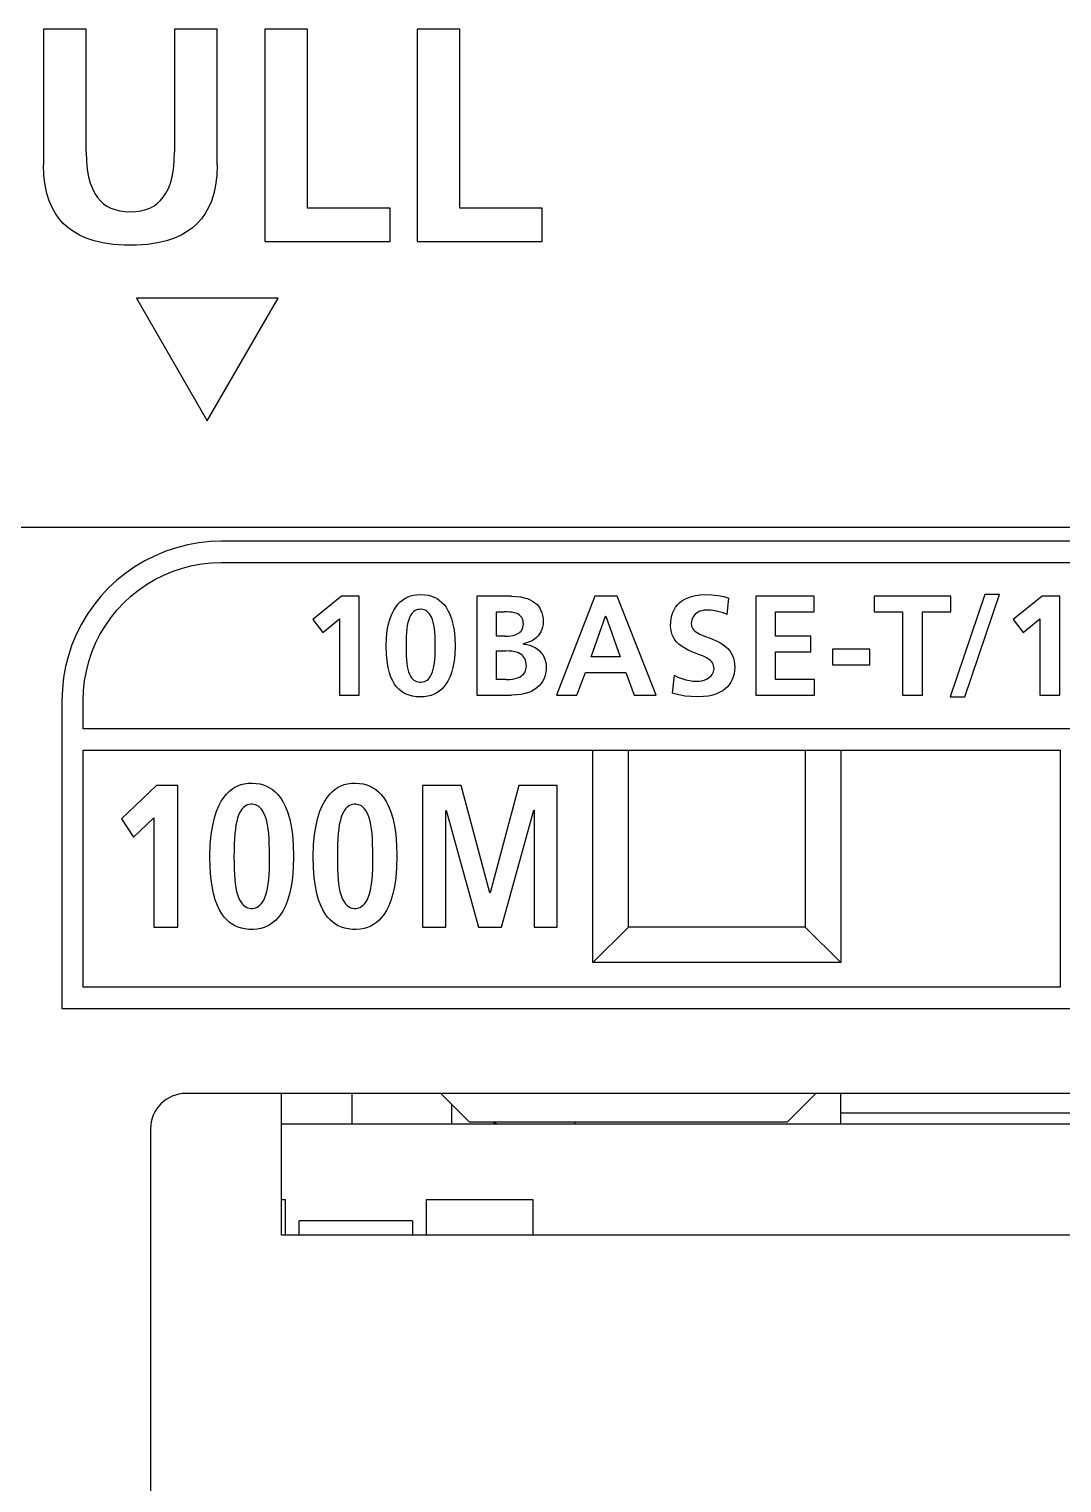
# Model space of a CAD drawing. Extents: x 0 to 563, y 0 to 379.
# Drawn here: x 440.3 to 454.89, y 125.07 to 145.61 of the extents above; entities that cross this region are included whole.
import ezdxf

# ---------------------------------------------------------------- set-up
doc = ezdxf.new("R2010")
doc.units = 0
doc.header["$LTSCALE"] = 32.67
doc.layers.get('0').update_dxf_attribs({"linetype": 'CONTINUOUS'})

msp = doc.modelspace()

# ---------------------------------------------------------------- linework, layer by layer
at = {"color": 7, "linetype": 'CONTINUOUS'}
for p, q in [((441.109, 145.607), (440.507, 145.607)), ((440.507, 145.607), (440.507, 143.689)), ((441.109, 143.874), (441.109, 145.607)), ((442.958, 145.607), (442.356, 145.607)), ((442.356, 145.607), (442.356, 143.874)), ((442.958, 143.689), (442.958, 145.607)), ((444.236, 145.607), (443.634, 145.607)), ((443.634, 145.607), (443.634, 142.605)), ((444.236, 143.078), (444.236, 145.607)), ((446.386, 145.607), (445.784, 145.607)), ((445.784, 145.607), (445.784, 142.605)), ((446.386, 143.078), (446.386, 145.607)), ((441.109, 143.874), (441.113, 143.741)), ((442.352, 143.741), (442.356, 143.874)), ((440.512, 143.537), (440.507, 143.689)), ((441.113, 143.741), (441.124, 143.624)), ((441.124, 143.624), (441.143, 143.521)), ((442.323, 143.522), (442.341, 143.625)), ((442.341, 143.625), (442.352, 143.741)), ((442.958, 143.689), (442.953, 143.537)), ((440.529, 143.403), (440.512, 143.537)), ((440.554, 143.284), (440.529, 143.403)), ((441.143, 143.521), (441.167, 143.432)), ((441.167, 143.432), (441.196, 143.354)), ((441.196, 143.354), (441.23, 143.287)), ((442.236, 143.289), (442.27, 143.356)), ((442.27, 143.356), (442.299, 143.433)), ((442.299, 143.433), (442.323, 143.522)), ((442.936, 143.402), (442.911, 143.283)), ((442.953, 143.537), (442.936, 143.402)), ((440.587, 143.179), (440.554, 143.284)), ((440.627, 143.086), (440.587, 143.179)), ((441.23, 143.287), (441.268, 143.23)), ((441.268, 143.23), (441.31, 143.182)), ((441.31, 143.182), (441.355, 143.141)), ((441.355, 143.141), (441.403, 143.108)), ((442.063, 143.108), (442.111, 143.142)), ((442.111, 143.142), (442.156, 143.183)), ((442.156, 143.183), (442.198, 143.232)), ((442.198, 143.232), (442.236, 143.289)), ((442.877, 143.178), (442.837, 143.085)), ((442.911, 143.283), (442.877, 143.178)), ((440.674, 143.003), (440.627, 143.086)), ((440.727, 142.929), (440.674, 143.003)), ((440.786, 142.862), (440.727, 142.929)), ((441.403, 143.108), (441.456, 143.08)), ((441.456, 143.08), (441.516, 143.057)), ((441.516, 143.057), (441.583, 143.04)), ((441.583, 143.04), (441.656, 143.03)), ((441.656, 143.03), (441.733, 143.026)), ((441.733, 143.026), (441.81, 143.03)), ((441.81, 143.03), (441.883, 143.04)), ((441.883, 143.04), (441.95, 143.057)), ((441.95, 143.057), (442.01, 143.08)), ((442.01, 143.08), (442.063, 143.108)), ((442.738, 142.928), (442.679, 142.861)), ((442.791, 143.002), (442.738, 142.928)), ((442.837, 143.085), (442.791, 143.002)), ((445.402, 143.078), (444.236, 143.078)), ((445.402, 142.605), (445.402, 143.078)), ((447.552, 143.078), (446.386, 143.078)), ((447.552, 142.605), (447.552, 143.078)), ((440.853, 142.801), (440.786, 142.862)), ((440.928, 142.747), (440.853, 142.801)), ((441.013, 142.697), (440.928, 142.747)), ((442.537, 142.746), (442.452, 142.697)), ((442.612, 142.801), (442.537, 142.746)), ((442.679, 142.861), (442.612, 142.801)), ((441.109, 142.654), (441.013, 142.697)), ((441.22, 142.617), (441.109, 142.654)), ((441.346, 142.587), (441.22, 142.617)), ((441.489, 142.566), (441.346, 142.587)), ((441.648, 142.555), (441.489, 142.566)), ((441.814, 142.555), (441.648, 142.555)), ((441.973, 142.566), (441.814, 142.555)), ((442.117, 142.587), (441.973, 142.566)), ((442.244, 142.616), (442.117, 142.587)), ((442.355, 142.654), (442.244, 142.616)), ((442.452, 142.697), (442.355, 142.654)), ((443.634, 142.605), (445.402, 142.605)), ((445.784, 142.605), (447.552, 142.605)), ((443.819, 141.805), (441.819, 141.805)), ((441.819, 141.805), (442.818, 140.073)), ((442.818, 140.073), (443.819, 141.805)), ((410.018, 138.573), (475.618, 138.573)), ((442.233, 138.231), (442.083, 138.169)), ((442.387, 138.282), (442.233, 138.231)), ((442.544, 138.322), (442.387, 138.282)), ((442.702, 138.351), (442.544, 138.322)), ((442.86, 138.368), (442.702, 138.351)), ((443.018, 138.374), (442.86, 138.368)), ((468.017, 138.374), (443.018, 138.374)), ((441.8, 138.015), (441.668, 137.923)), ((441.939, 138.097), (441.8, 138.015)), ((442.083, 138.169), (441.939, 138.097)), ((442.47, 137.994), (442.606, 138.029)), ((442.606, 138.029), (442.743, 138.054)), ((442.743, 138.054), (442.881, 138.069)), ((442.881, 138.069), (443.018, 138.074)), ((443.018, 138.074), (468.017, 138.074)), ((441.543, 137.823), (441.425, 137.713)), ((441.668, 137.923), (441.543, 137.823)), ((441.96, 137.761), (442.081, 137.833)), ((442.081, 137.833), (442.206, 137.896)), ((442.206, 137.896), (442.336, 137.949)), ((442.336, 137.949), (442.47, 137.994)), ((441.316, 137.596), (441.215, 137.47)), ((441.425, 137.713), (441.316, 137.596)), ((441.639, 137.502), (441.739, 137.595)), ((441.739, 137.595), (441.846, 137.682)), ((441.846, 137.682), (441.96, 137.761)), ((444.718, 137.596), (444.309, 137.268)), ((444.966, 137.596), (444.718, 137.596)), ((444.966, 136.198), (444.966, 137.596)), ((445.648, 137.584), (445.689, 137.6)), ((445.689, 137.6), (445.733, 137.611)), ((445.733, 137.611), (445.781, 137.618)), ((445.781, 137.618), (445.836, 137.62)), ((445.836, 137.62), (445.892, 137.617)), ((445.892, 137.617), (445.942, 137.609)), ((445.942, 137.609), (445.986, 137.597)), ((445.986, 137.597), (446.027, 137.581)), ((447.115, 137.596), (446.626, 137.596)), ((446.626, 137.596), (446.626, 136.198)), ((447.115, 137.596), (447.183, 137.593)), ((447.183, 137.593), (447.243, 137.586)), ((448.296, 137.596), (447.752, 136.198)), ((448.612, 137.596), (448.296, 137.596)), ((449.161, 136.198), (448.612, 137.596)), ((449.609, 137.576), (449.66, 137.594)), ((449.66, 137.594), (449.717, 137.608)), ((449.717, 137.608), (449.782, 137.617)), ((449.782, 137.617), (449.854, 137.62)), ((449.854, 137.62), (449.949, 137.617)), ((449.949, 137.617), (450.036, 137.607)), ((450.036, 137.607), (450.116, 137.591)), ((450.116, 137.591), (450.188, 137.57)), ((451.394, 137.596), (450.569, 137.596)), ((450.569, 137.596), (450.569, 136.198)), ((451.394, 137.376), (451.394, 137.596)), ((453.324, 137.596), (452.242, 137.596)), ((452.242, 137.596), (452.242, 137.376)), ((453.802, 137.62), (453.313, 136.174)), ((453.324, 137.376), (453.324, 137.596)), ((453.521, 136.174), (454.01, 137.62)), ((454.01, 137.62), (453.802, 137.62)), ((454.615, 137.596), (454.206, 137.268)), ((454.863, 137.596), (454.615, 137.596)), ((454.863, 136.198), (454.863, 137.596)), ((441.215, 137.47), (441.123, 137.339)), ((441.455, 137.29), (441.543, 137.4)), ((441.543, 137.4), (441.639, 137.502)), ((445.426, 137.344), (445.453, 137.398)), ((445.453, 137.398), (445.481, 137.444)), ((445.481, 137.444), (445.511, 137.482)), ((445.511, 137.482), (445.543, 137.515)), ((445.543, 137.515), (445.576, 137.542)), ((445.576, 137.542), (445.611, 137.565)), ((445.611, 137.565), (445.648, 137.584)), ((445.757, 137.393), (445.739, 137.382)), ((445.776, 137.402), (445.757, 137.393)), ((445.797, 137.408), (445.776, 137.402)), ((445.819, 137.411), (445.797, 137.408)), ((445.842, 137.412), (445.819, 137.411)), ((445.864, 137.409), (445.842, 137.412)), ((445.885, 137.403), (445.864, 137.409)), ((445.905, 137.394), (445.885, 137.403)), ((445.923, 137.383), (445.905, 137.394)), ((446.027, 137.581), (446.065, 137.562)), ((446.065, 137.562), (446.1, 137.538)), ((446.1, 137.538), (446.133, 137.51)), ((446.133, 137.51), (446.164, 137.478)), ((446.164, 137.478), (446.193, 137.44)), ((446.193, 137.44), (446.22, 137.395)), ((446.22, 137.395), (446.246, 137.341)), ((447.243, 137.586), (447.295, 137.576)), ((447.295, 137.576), (447.341, 137.562)), ((447.341, 137.562), (447.381, 137.546)), ((447.381, 137.546), (447.416, 137.527)), ((447.416, 137.527), (447.447, 137.505)), ((447.447, 137.505), (447.474, 137.482)), ((447.474, 137.482), (447.498, 137.456)), ((447.498, 137.456), (447.518, 137.427)), ((447.518, 137.427), (447.534, 137.396)), ((447.534, 137.396), (447.547, 137.361)), ((449.396, 137.367), (449.414, 137.406)), ((449.414, 137.406), (449.436, 137.441)), ((449.436, 137.441), (449.461, 137.474)), ((449.461, 137.474), (449.491, 137.503)), ((449.491, 137.503), (449.525, 137.53)), ((449.525, 137.53), (449.564, 137.554)), ((449.564, 137.554), (449.609, 137.576)), ((449.777, 137.383), (449.752, 137.372)), ((449.806, 137.392), (449.777, 137.383)), ((449.84, 137.398), (449.806, 137.392)), ((449.878, 137.4), (449.84, 137.398)), ((449.933, 137.398), (449.878, 137.4)), ((449.991, 137.391), (449.933, 137.398)), ((450.049, 137.378), (449.991, 137.391)), ((450.162, 137.34), (450.188, 137.57)), ((441.041, 137.201), (440.969, 137.058)), ((441.123, 137.339), (441.041, 137.201)), ((441.375, 137.175), (441.455, 137.29)), ((444.309, 137.268), (444.45, 137.086)), ((444.45, 137.086), (444.686, 137.278)), ((444.686, 137.278), (444.686, 136.198)), ((445.362, 137.116), (445.38, 137.205)), ((445.38, 137.205), (445.401, 137.28)), ((445.401, 137.28), (445.426, 137.344)), ((445.645, 137.185), (445.638, 137.138)), ((445.654, 137.227), (445.645, 137.185)), ((445.665, 137.264), (445.654, 137.227)), ((445.677, 137.297), (445.665, 137.264)), ((445.691, 137.324), (445.677, 137.297)), ((445.706, 137.348), (445.691, 137.324)), ((445.722, 137.367), (445.706, 137.348)), ((445.739, 137.382), (445.722, 137.367)), ((445.941, 137.368), (445.923, 137.383)), ((445.957, 137.349), (445.941, 137.368)), ((445.973, 137.326), (445.957, 137.349)), ((445.987, 137.299), (445.973, 137.326)), ((446, 137.266), (445.987, 137.299)), ((446.011, 137.229), (446, 137.266)), ((446.02, 137.187), (446.011, 137.229)), ((446.028, 137.14), (446.02, 137.187)), ((446.246, 137.341), (446.269, 137.277)), ((446.269, 137.277), (446.289, 137.202)), ((446.289, 137.202), (446.305, 137.115)), ((446.906, 137.376), (447.015, 137.376)), ((446.906, 137.031), (446.906, 137.376)), ((447.056, 137.375), (447.015, 137.376)), ((447.094, 137.373), (447.056, 137.375)), ((447.128, 137.369), (447.094, 137.373)), ((447.158, 137.364), (447.128, 137.369)), ((447.184, 137.356), (447.158, 137.364)), ((447.206, 137.346), (447.184, 137.356)), ((447.225, 137.334), (447.206, 137.346)), ((447.241, 137.32), (447.225, 137.334)), ((447.255, 137.306), (447.241, 137.32)), ((447.266, 137.289), (447.255, 137.306)), ((447.274, 137.27), (447.266, 137.289)), ((447.28, 137.25), (447.274, 137.27)), ((447.279, 137.158), (447.283, 137.179)), ((447.284, 137.227), (447.28, 137.25)), ((447.283, 137.179), (447.285, 137.202)), ((447.285, 137.202), (447.284, 137.227)), ((447.547, 137.361), (447.557, 137.324)), ((447.557, 137.324), (447.563, 137.283)), ((447.563, 137.199), (447.557, 137.161)), ((447.563, 137.283), (447.565, 137.238)), ((447.565, 137.238), (447.563, 137.199)), ((448.244, 136.739), (448.446, 137.316)), ((448.446, 137.316), (448.45, 137.316)), ((448.45, 137.316), (448.653, 136.739)), ((449.365, 137.179), (449.366, 137.228)), ((449.369, 137.132), (449.365, 137.179)), ((449.366, 137.228), (449.371, 137.277)), ((449.371, 137.277), (449.381, 137.323)), ((449.381, 137.323), (449.396, 137.367)), ((449.659, 137.236), (449.657, 137.206)), ((449.657, 137.206), (449.659, 137.189)), ((449.664, 137.262), (449.659, 137.236)), ((449.659, 137.189), (449.662, 137.172)), ((449.672, 137.286), (449.664, 137.262)), ((449.682, 137.307), (449.672, 137.286)), ((449.696, 137.326), (449.682, 137.307)), ((449.711, 137.344), (449.696, 137.326)), ((449.73, 137.359), (449.711, 137.344)), ((449.752, 137.372), (449.73, 137.359)), ((450.106, 137.361), (450.049, 137.378)), ((450.162, 137.34), (450.106, 137.361)), ((450.849, 137.376), (451.394, 137.376)), ((450.849, 137.031), (450.849, 137.376)), ((452.242, 137.376), (452.643, 137.376)), ((452.643, 137.376), (452.643, 136.198)), ((452.923, 137.376), (453.324, 137.376)), ((452.923, 136.198), (452.923, 137.376)), ((454.206, 137.268), (454.346, 137.086)), ((454.346, 137.086), (454.583, 137.278)), ((454.583, 137.278), (454.583, 136.198)), ((440.969, 137.058), (440.908, 136.911)), ((441.242, 136.932), (441.304, 137.056)), ((441.304, 137.056), (441.375, 137.175)), ((445.347, 136.893), (445.351, 137.012)), ((445.351, 137.012), (445.362, 137.116)), ((445.629, 137.027), (445.627, 136.963)), ((445.632, 137.086), (445.629, 137.027)), ((445.638, 137.138), (445.632, 137.086)), ((446.034, 137.087), (446.028, 137.14)), ((446.037, 137.028), (446.034, 137.087)), ((446.039, 136.964), (446.037, 137.028)), ((446.305, 137.115), (446.316, 137.013)), ((446.316, 137.013), (446.32, 136.897)), ((447.021, 137.031), (446.906, 137.031)), ((447.021, 137.031), (447.066, 137.033)), ((447.066, 137.033), (447.106, 137.037)), ((447.106, 137.037), (447.141, 137.043)), ((447.141, 137.043), (447.171, 137.052)), ((447.171, 137.052), (447.197, 137.063)), ((447.197, 137.063), (447.219, 137.075)), ((447.219, 137.075), (447.237, 137.089)), ((447.237, 137.089), (447.252, 137.104)), ((447.252, 137.104), (447.264, 137.12)), ((447.264, 137.12), (447.273, 137.138)), ((447.273, 137.138), (447.279, 137.158)), ((447.441, 136.989), (447.408, 136.968)), ((447.47, 137.012), (447.441, 136.989)), ((447.494, 137.037), (447.47, 137.012)), ((447.515, 137.065), (447.494, 137.037)), ((447.533, 137.095), (447.515, 137.065)), ((447.547, 137.127), (447.533, 137.095)), ((447.557, 137.161), (447.547, 137.127)), ((449.377, 137.089), (449.369, 137.132)), ((449.389, 137.05), (449.377, 137.089)), ((449.406, 137.015), (449.389, 137.05)), ((449.426, 136.982), (449.406, 137.015)), ((449.45, 136.95), (449.426, 136.982)), ((449.662, 137.172), (449.669, 137.154)), ((449.669, 137.154), (449.679, 137.136)), ((449.679, 137.136), (449.692, 137.119)), ((449.692, 137.119), (449.709, 137.103)), ((449.709, 137.103), (449.73, 137.088)), ((449.73, 137.088), (449.753, 137.074)), ((449.753, 137.074), (449.78, 137.061)), ((449.78, 137.061), (449.81, 137.047)), ((449.81, 137.047), (449.843, 137.033)), ((449.843, 137.033), (449.922, 137.003)), ((449.922, 137.003), (449.967, 136.985)), ((449.967, 136.985), (450.014, 136.964)), ((451.348, 137.031), (450.849, 137.031)), ((451.348, 136.811), (451.348, 137.031)), ((440.908, 136.911), (440.858, 136.76)), ((441.146, 136.674), (441.189, 136.805)), ((441.189, 136.805), (441.242, 136.932)), ((445.35, 136.778), (445.347, 136.893)), ((445.359, 136.678), (445.35, 136.778)), ((445.627, 136.963), (445.627, 136.893)), ((445.627, 136.893), (445.627, 136.825)), ((445.627, 136.825), (445.629, 136.761)), ((446.037, 136.761), (446.039, 136.824)), ((446.039, 136.893), (446.039, 136.964)), ((446.039, 136.824), (446.039, 136.893)), ((446.316, 136.779), (446.306, 136.678)), ((446.32, 136.897), (446.316, 136.779)), ((446.906, 136.823), (447.039, 136.823)), ((446.906, 136.419), (446.906, 136.823)), ((447.083, 136.822), (447.039, 136.823)), ((447.123, 136.819), (447.083, 136.822)), ((447.159, 136.813), (447.123, 136.819)), ((447.19, 136.806), (447.159, 136.813)), ((447.217, 136.796), (447.19, 136.806)), ((447.241, 136.783), (447.217, 136.796)), ((447.261, 136.769), (447.241, 136.783)), ((447.278, 136.753), (447.261, 136.769)), ((447.33, 136.936), (447.287, 136.925)), ((447.287, 136.921), (447.287, 136.925)), ((447.287, 136.921), (447.332, 136.915)), ((447.371, 136.95), (447.33, 136.936)), ((447.332, 136.915), (447.375, 136.903)), ((447.408, 136.968), (447.371, 136.95)), ((447.375, 136.903), (447.415, 136.888)), ((447.415, 136.888), (447.452, 136.87)), ((447.452, 136.87), (447.484, 136.849)), ((447.484, 136.849), (447.513, 136.825)), ((447.513, 136.825), (447.538, 136.799)), ((447.538, 136.799), (447.559, 136.771)), ((447.559, 136.771), (447.576, 136.741)), ((449.481, 136.92), (449.45, 136.95)), ((449.519, 136.89), (449.481, 136.92)), ((449.565, 136.861), (449.519, 136.89)), ((449.615, 136.835), (449.565, 136.861)), ((449.666, 136.813), (449.615, 136.835)), ((449.716, 136.793), (449.666, 136.813)), ((449.761, 136.775), (449.716, 136.793)), ((449.802, 136.759), (449.761, 136.775)), ((450.014, 136.964), (450.06, 136.941)), ((450.06, 136.941), (450.103, 136.915)), ((450.103, 136.915), (450.141, 136.887)), ((450.141, 136.887), (450.174, 136.856)), ((450.174, 136.856), (450.201, 136.825)), ((450.201, 136.825), (450.222, 136.793)), ((450.222, 136.793), (450.239, 136.76)), ((450.849, 136.811), (451.348, 136.811)), ((450.849, 136.419), (450.849, 136.811)), ((452.181, 136.847), (451.654, 136.847)), ((451.654, 136.847), (451.654, 136.627)), ((452.181, 136.627), (452.181, 136.847)), ((440.819, 136.605), (440.79, 136.447)), ((440.858, 136.76), (440.819, 136.605)), ((441.112, 136.54), (441.146, 136.674)), ((445.373, 136.591), (445.359, 136.678)), ((445.392, 136.516), (445.373, 136.591)), ((445.629, 136.761), (445.632, 136.704)), ((445.632, 136.704), (445.637, 136.652)), ((445.637, 136.652), (445.645, 136.605)), ((445.645, 136.605), (445.654, 136.564)), ((445.654, 136.564), (445.664, 136.527)), ((446.001, 136.527), (446.012, 136.564)), ((446.012, 136.564), (446.021, 136.605)), ((446.021, 136.605), (446.029, 136.652)), ((446.029, 136.652), (446.034, 136.704)), ((446.034, 136.704), (446.037, 136.761)), ((446.289, 136.59), (446.269, 136.515)), ((446.306, 136.678), (446.289, 136.59)), ((447.293, 136.736), (447.278, 136.753)), ((447.305, 136.716), (447.293, 136.736)), ((447.315, 136.694), (447.305, 136.716)), ((447.314, 136.541), (447.321, 136.563)), ((447.321, 136.67), (447.315, 136.694)), ((447.326, 136.643), (447.321, 136.67)), ((447.321, 136.563), (447.325, 136.587)), ((447.325, 136.587), (447.327, 136.613)), ((447.327, 136.613), (447.326, 136.643)), ((447.576, 136.741), (447.589, 136.709)), ((447.589, 136.709), (447.599, 136.675)), ((447.599, 136.675), (447.605, 136.64)), ((447.605, 136.64), (447.607, 136.603)), ((447.607, 136.603), (447.605, 136.552)), ((448.653, 136.739), (448.244, 136.739)), ((449.838, 136.743), (449.802, 136.759)), ((449.87, 136.726), (449.838, 136.743)), ((449.898, 136.709), (449.87, 136.726)), ((449.922, 136.691), (449.898, 136.709)), ((449.941, 136.673), (449.922, 136.691)), ((449.955, 136.654), (449.941, 136.673)), ((449.965, 136.636), (449.955, 136.654)), ((449.972, 136.616), (449.965, 136.636)), ((449.977, 136.595), (449.972, 136.616)), ((449.976, 136.551), (449.978, 136.573)), ((449.978, 136.573), (449.977, 136.595)), ((450.239, 136.76), (450.253, 136.723)), ((450.253, 136.723), (450.263, 136.683)), ((450.263, 136.683), (450.269, 136.639)), ((450.27, 136.593), (450.268, 136.547)), ((450.269, 136.639), (450.27, 136.593)), ((451.654, 136.627), (452.181, 136.627)), ((440.79, 136.447), (440.773, 136.286)), ((441.072, 136.263), (441.087, 136.402)), ((441.087, 136.402), (441.112, 136.54)), ((445.415, 136.453), (445.392, 136.516)), ((445.44, 136.4), (445.415, 136.453)), ((445.466, 136.355), (445.44, 136.4)), ((445.664, 136.527), (445.677, 136.496)), ((445.677, 136.496), (445.691, 136.468)), ((445.691, 136.468), (445.706, 136.445)), ((445.706, 136.445), (445.722, 136.427)), ((445.722, 136.427), (445.739, 136.412)), ((445.739, 136.412), (445.757, 136.401)), ((445.757, 136.401), (445.776, 136.392)), ((445.776, 136.392), (445.798, 136.386)), ((445.798, 136.386), (445.82, 136.383)), ((445.82, 136.383), (445.843, 136.383)), ((445.843, 136.383), (445.866, 136.386)), ((445.866, 136.386), (445.887, 136.392)), ((445.887, 136.392), (445.907, 136.401)), ((445.907, 136.401), (445.925, 136.413)), ((445.925, 136.413), (445.943, 136.427)), ((445.943, 136.427), (445.959, 136.446)), ((445.959, 136.446), (445.974, 136.468)), ((445.974, 136.468), (445.988, 136.496)), ((445.988, 136.496), (446.001, 136.527)), ((446.219, 136.398), (446.191, 136.353)), ((446.245, 136.451), (446.219, 136.398)), ((446.269, 136.515), (446.245, 136.451)), ((447.039, 136.419), (446.906, 136.419)), ((447.039, 136.419), (447.088, 136.42)), ((447.088, 136.42), (447.132, 136.425)), ((447.132, 136.425), (447.171, 136.433)), ((447.171, 136.433), (447.204, 136.443)), ((447.204, 136.443), (447.232, 136.455)), ((447.232, 136.455), (447.255, 136.469)), ((447.255, 136.469), (447.275, 136.485)), ((447.275, 136.485), (447.291, 136.502)), ((447.291, 136.502), (447.304, 136.52)), ((447.304, 136.52), (447.314, 136.541)), ((447.532, 136.358), (447.506, 136.329)), ((447.554, 136.39), (447.532, 136.358)), ((447.573, 136.425), (447.554, 136.39)), ((447.587, 136.464), (447.573, 136.425)), ((447.598, 136.506), (447.587, 136.464)), ((447.605, 136.552), (447.598, 136.506)), ((448.042, 136.198), (448.164, 136.519)), ((448.164, 136.519), (448.731, 136.519)), ((448.731, 136.519), (448.851, 136.198)), ((449.413, 136.481), (449.387, 136.228)), ((449.413, 136.481), (449.468, 136.454)), ((449.468, 136.454), (449.523, 136.432)), ((449.523, 136.432), (449.578, 136.415)), ((449.578, 136.415), (449.631, 136.404)), ((449.631, 136.404), (449.681, 136.397)), ((449.681, 136.397), (449.73, 136.395)), ((449.73, 136.395), (449.768, 136.397)), ((449.768, 136.397), (449.804, 136.403)), ((449.804, 136.403), (449.839, 136.413)), ((449.839, 136.413), (449.87, 136.425)), ((449.87, 136.425), (449.897, 136.44)), ((449.897, 136.44), (449.919, 136.456)), ((449.919, 136.456), (449.938, 136.473)), ((449.938, 136.473), (449.952, 136.491)), ((449.952, 136.491), (449.963, 136.51)), ((449.963, 136.51), (449.971, 136.53)), ((449.971, 136.53), (449.976, 136.551)), ((450.217, 136.382), (450.194, 136.347)), ((450.236, 136.419), (450.217, 136.382)), ((450.251, 136.459), (450.236, 136.419)), ((450.262, 136.502), (450.251, 136.459)), ((450.268, 136.547), (450.262, 136.502)), ((451.398, 136.419), (450.849, 136.419)), ((451.398, 136.198), (451.398, 136.419)), ((440.773, 136.286), (440.767, 136.124)), ((441.067, 136.124), (441.072, 136.263)), ((444.686, 136.198), (444.966, 136.198)), ((445.495, 136.317), (445.466, 136.355)), ((445.525, 136.285), (445.495, 136.317)), ((445.558, 136.257), (445.525, 136.285)), ((445.593, 136.234), (445.558, 136.257)), ((445.63, 136.214), (445.593, 136.234)), ((445.672, 136.198), (445.63, 136.214)), ((445.718, 136.186), (445.672, 136.198)), ((445.769, 136.177), (445.718, 136.186)), ((445.827, 136.174), (445.769, 136.177)), ((445.885, 136.177), (445.827, 136.174)), ((445.936, 136.184), (445.885, 136.177)), ((445.982, 136.196), (445.936, 136.184)), ((446.024, 136.212), (445.982, 136.196)), ((446.062, 136.231), (446.024, 136.212)), ((446.097, 136.254), (446.062, 136.231)), ((446.131, 136.282), (446.097, 136.254)), ((446.162, 136.315), (446.131, 136.282)), ((446.191, 136.353), (446.162, 136.315)), ((446.626, 136.198), (447.115, 136.198)), ((447.19, 136.202), (447.115, 136.198)), ((447.255, 136.21), (447.19, 136.202)), ((447.312, 136.223), (447.255, 136.21)), ((447.362, 136.238), (447.312, 136.223)), ((447.405, 136.257), (447.362, 136.238)), ((447.443, 136.278), (447.405, 136.257)), ((447.477, 136.302), (447.443, 136.278)), ((447.506, 136.329), (447.477, 136.302)), ((447.752, 136.198), (448.042, 136.198)), ((448.851, 136.198), (449.161, 136.198)), ((449.483, 136.205), (449.387, 136.228)), ((449.57, 136.187), (449.483, 136.205)), ((449.653, 136.178), (449.57, 136.187)), ((449.746, 136.174), (449.653, 136.178)), ((449.828, 136.178), (449.746, 136.174)), ((449.899, 136.187), (449.828, 136.178)), ((449.961, 136.201), (449.899, 136.187)), ((450.015, 136.219), (449.961, 136.201)), ((450.061, 136.239), (450.015, 136.219)), ((450.101, 136.262), (450.061, 136.239)), ((450.137, 136.288), (450.101, 136.262)), ((450.167, 136.316), (450.137, 136.288)), ((450.194, 136.347), (450.167, 136.316)), ((450.569, 136.198), (451.398, 136.198)), ((452.643, 136.198), (452.923, 136.198)), ((453.313, 136.174), (453.521, 136.174)), ((454.583, 136.198), (454.863, 136.198)), ((440.767, 136.124), (440.767, 131.773)), ((441.067, 135.723), (441.067, 136.124)), ((469.967, 135.723), (441.067, 135.723)), ((441.067, 135.424), (454.868, 135.424)), ((441.067, 132.073), (441.067, 135.424)), ((448.268, 132.423), (448.268, 135.424)), ((448.768, 132.923), (448.768, 135.423)), ((451.268, 135.423), (451.268, 132.923)), ((451.768, 135.424), (451.768, 132.423)), ((454.868, 135.424), (454.868, 132.073)), ((442.104, 134.922), (441.608, 134.453)), ((442.406, 134.922), (442.104, 134.922)), ((442.406, 132.924), (442.406, 134.922)), ((443.25, 134.918), (443.294, 134.935)), ((443.294, 134.935), (443.342, 134.947)), ((443.342, 134.947), (443.395, 134.955)), ((443.395, 134.955), (443.452, 134.957)), ((443.452, 134.957), (443.51, 134.953)), ((443.51, 134.953), (443.564, 134.945)), ((443.564, 134.945), (443.612, 134.932)), ((443.612, 134.932), (443.658, 134.914)), ((444.71, 134.918), (444.754, 134.935)), ((444.754, 134.935), (444.802, 134.947)), ((444.802, 134.947), (444.855, 134.955)), ((444.855, 134.955), (444.912, 134.957)), ((444.912, 134.957), (444.97, 134.953)), ((444.97, 134.953), (445.024, 134.945)), ((445.024, 134.945), (445.072, 134.932)), ((445.072, 134.932), (445.118, 134.914)), ((446.407, 134.922), (445.862, 134.922)), ((445.862, 134.922), (445.862, 132.924)), ((446.811, 133.408), (446.407, 134.922)), ((447.219, 134.922), (446.815, 133.408)), ((447.764, 134.922), (447.219, 134.922)), ((447.764, 132.924), (447.764, 134.922)), ((443.018, 134.701), (443.053, 134.755)), ((443.053, 134.755), (443.09, 134.8)), ((443.09, 134.8), (443.128, 134.839)), ((443.128, 134.839), (443.167, 134.87)), ((443.167, 134.87), (443.207, 134.897)), ((443.207, 134.897), (443.25, 134.918)), ((443.658, 134.914), (443.7, 134.892)), ((443.7, 134.892), (443.74, 134.865)), ((443.74, 134.865), (443.779, 134.833)), ((443.779, 134.833), (443.816, 134.795)), ((443.816, 134.795), (443.852, 134.749)), ((443.852, 134.749), (443.887, 134.695)), ((444.478, 134.701), (444.513, 134.755)), ((444.513, 134.755), (444.55, 134.8)), ((444.55, 134.8), (444.588, 134.839)), ((444.588, 134.839), (444.627, 134.87)), ((444.627, 134.87), (444.667, 134.897)), ((444.667, 134.897), (444.71, 134.918)), ((445.118, 134.914), (445.16, 134.892)), ((445.16, 134.892), (445.2, 134.865)), ((445.2, 134.865), (445.239, 134.833)), ((445.239, 134.833), (445.276, 134.795)), ((445.276, 134.795), (445.312, 134.749)), ((445.312, 134.749), (445.347, 134.695)), ((442.921, 134.465), (442.951, 134.558)), ((442.951, 134.558), (442.984, 134.636)), ((442.984, 134.636), (443.018, 134.701)), ((443.277, 134.537), (443.262, 134.502)), ((443.294, 134.567), (443.277, 134.537)), ((443.312, 134.592), (443.294, 134.567)), ((443.33, 134.613), (443.312, 134.592)), ((443.349, 134.628), (443.33, 134.613)), ((443.369, 134.641), (443.349, 134.628)), ((443.39, 134.65), (443.369, 134.641)), ((443.411, 134.656), (443.39, 134.65)), ((443.433, 134.658), (443.411, 134.656)), ((443.456, 134.659), (443.433, 134.658)), ((443.479, 134.656), (443.456, 134.659)), ((443.501, 134.65), (443.479, 134.656)), ((443.522, 134.641), (443.501, 134.65)), ((443.542, 134.629), (443.522, 134.641)), ((443.562, 134.613), (443.542, 134.629)), ((443.581, 134.594), (443.562, 134.613)), ((443.599, 134.569), (443.581, 134.594)), ((443.616, 134.539), (443.599, 134.569)), ((443.632, 134.504), (443.616, 134.539)), ((443.887, 134.695), (443.92, 134.631)), ((443.92, 134.631), (443.951, 134.553)), ((443.951, 134.553), (443.979, 134.462)), ((444.381, 134.465), (444.411, 134.558)), ((444.411, 134.558), (444.444, 134.636)), ((444.444, 134.636), (444.478, 134.701)), ((444.737, 134.537), (444.722, 134.502)), ((444.754, 134.567), (444.737, 134.537)), ((444.772, 134.592), (444.754, 134.567)), ((444.79, 134.613), (444.772, 134.592)), ((444.809, 134.628), (444.79, 134.613)), ((444.829, 134.641), (444.809, 134.628)), ((444.85, 134.65), (444.829, 134.641)), ((444.871, 134.656), (444.85, 134.65)), ((444.893, 134.658), (444.871, 134.656)), ((444.916, 134.659), (444.893, 134.658)), ((444.939, 134.656), (444.916, 134.659)), ((444.961, 134.65), (444.939, 134.656)), ((444.982, 134.641), (444.961, 134.65)), ((445.002, 134.629), (444.982, 134.641)), ((445.022, 134.613), (445.002, 134.629)), ((445.041, 134.594), (445.022, 134.613)), ((445.059, 134.569), (445.041, 134.594)), ((445.076, 134.539), (445.059, 134.569)), ((445.092, 134.504), (445.076, 134.539)), ((445.347, 134.695), (445.38, 134.631)), ((445.38, 134.631), (445.411, 134.553)), ((445.411, 134.553), (445.439, 134.462)), ((446.188, 134.567), (446.192, 134.573)), ((446.188, 132.924), (446.188, 134.567)), ((446.192, 134.573), (446.65, 132.924)), ((446.976, 132.924), (447.433, 134.573)), ((447.433, 134.573), (447.438, 134.573)), ((447.438, 134.573), (447.438, 132.924)), ((441.608, 134.453), (441.778, 134.192)), ((441.778, 134.192), (442.065, 134.467)), ((442.065, 134.467), (442.065, 132.924)), ((442.875, 134.231), (442.896, 134.357)), ((442.896, 134.357), (442.921, 134.465)), ((443.216, 134.308), (443.208, 134.244)), ((443.225, 134.365), (443.216, 134.308)), ((443.235, 134.416), (443.225, 134.365)), ((443.248, 134.462), (443.235, 134.416)), ((443.262, 134.502), (443.248, 134.462)), ((443.647, 134.464), (443.632, 134.504)), ((443.659, 134.418), (443.647, 134.464)), ((443.67, 134.367), (443.659, 134.418)), ((443.68, 134.31), (443.67, 134.367)), ((443.687, 134.246), (443.68, 134.31)), ((443.979, 134.462), (444.003, 134.355)), ((444.003, 134.355), (444.022, 134.23)), ((444.335, 134.231), (444.356, 134.357)), ((444.356, 134.357), (444.381, 134.465)), ((444.676, 134.308), (444.668, 134.244)), ((444.685, 134.365), (444.676, 134.308)), ((444.695, 134.416), (444.685, 134.365)), ((444.708, 134.462), (444.695, 134.416)), ((444.722, 134.502), (444.708, 134.462)), ((445.107, 134.464), (445.092, 134.504)), ((445.119, 134.418), (445.107, 134.464)), ((445.13, 134.367), (445.119, 134.418)), ((445.14, 134.31), (445.13, 134.367)), ((445.147, 134.246), (445.14, 134.31)), ((445.439, 134.462), (445.463, 134.355)), ((445.463, 134.355), (445.482, 134.23)), ((442.862, 134.085), (442.875, 134.231)), ((443.203, 134.173), (443.199, 134.095)), ((443.208, 134.244), (443.203, 134.173)), ((443.693, 134.174), (443.687, 134.246)), ((443.696, 134.096), (443.693, 134.174)), ((444.022, 134.23), (444.034, 134.087)), ((444.322, 134.085), (444.335, 134.231)), ((444.663, 134.173), (444.659, 134.095)), ((444.668, 134.244), (444.663, 134.173)), ((445.153, 134.174), (445.147, 134.246)), ((445.156, 134.096), (445.153, 134.174)), ((445.482, 134.23), (445.494, 134.087)), ((442.857, 133.917), (442.862, 134.085)), ((442.86, 133.76), (442.857, 133.917)), ((443.198, 134.01), (443.197, 133.917)), ((443.197, 133.917), (443.198, 133.826)), ((443.199, 134.095), (443.198, 134.01)), ((443.698, 134.011), (443.696, 134.096)), ((443.699, 133.917), (443.698, 134.011)), ((443.698, 133.825), (443.699, 133.917)), ((444.034, 134.087), (444.039, 133.923)), ((444.039, 133.923), (444.035, 133.762)), ((444.317, 133.917), (444.322, 134.085)), ((444.32, 133.76), (444.317, 133.917)), ((444.658, 134.01), (444.657, 133.917)), ((444.657, 133.917), (444.658, 133.826)), ((444.659, 134.095), (444.658, 134.01)), ((445.158, 134.011), (445.156, 134.096)), ((445.159, 133.917), (445.158, 134.011)), ((445.158, 133.825), (445.159, 133.917)), ((445.494, 134.087), (445.499, 133.923)), ((445.499, 133.923), (445.495, 133.762)), ((442.87, 133.622), (442.86, 133.76)), ((443.198, 133.826), (443.199, 133.742)), ((443.199, 133.742), (443.202, 133.666)), ((443.693, 133.664), (443.697, 133.741)), ((443.697, 133.741), (443.698, 133.825)), ((444.035, 133.762), (444.023, 133.62)), ((444.33, 133.622), (444.32, 133.76)), ((444.658, 133.826), (444.659, 133.742)), ((444.659, 133.742), (444.662, 133.666)), ((445.153, 133.664), (445.157, 133.741)), ((445.157, 133.741), (445.158, 133.825)), ((445.495, 133.762), (445.483, 133.62)), ((442.887, 133.501), (442.87, 133.622)), ((442.908, 133.396), (442.887, 133.501)), ((443.202, 133.666), (443.208, 133.596)), ((443.208, 133.596), (443.215, 133.533)), ((443.215, 133.533), (443.224, 133.477)), ((443.671, 133.474), (443.68, 133.531)), ((443.68, 133.531), (443.688, 133.594)), ((443.688, 133.594), (443.693, 133.664)), ((444.005, 133.497), (443.982, 133.391)), ((444.023, 133.62), (444.005, 133.497)), ((444.347, 133.501), (444.33, 133.622)), ((444.368, 133.396), (444.347, 133.501)), ((444.662, 133.666), (444.668, 133.596)), ((444.668, 133.596), (444.675, 133.533)), ((444.675, 133.533), (444.684, 133.477)), ((445.131, 133.474), (445.14, 133.531)), ((445.14, 133.531), (445.148, 133.594)), ((445.148, 133.594), (445.153, 133.664)), ((445.465, 133.497), (445.442, 133.391)), ((445.483, 133.62), (445.465, 133.497)), ((442.933, 133.306), (442.908, 133.396)), ((442.962, 133.23), (442.933, 133.306)), ((443.224, 133.477), (443.234, 133.426)), ((443.234, 133.426), (443.247, 133.381)), ((443.247, 133.381), (443.261, 133.342)), ((443.261, 133.342), (443.276, 133.307)), ((443.276, 133.307), (443.293, 133.278)), ((443.293, 133.278), (443.311, 133.253)), ((443.6, 133.276), (443.617, 133.305)), ((443.617, 133.305), (443.633, 133.34)), ((443.633, 133.34), (443.648, 133.379)), ((443.648, 133.379), (443.66, 133.424)), ((443.66, 133.424), (443.671, 133.474)), ((443.954, 133.3), (443.924, 133.223)), ((443.982, 133.391), (443.954, 133.3)), ((444.393, 133.306), (444.368, 133.396)), ((444.422, 133.23), (444.393, 133.306)), ((444.684, 133.477), (444.694, 133.426)), ((444.694, 133.426), (444.707, 133.381)), ((444.707, 133.381), (444.721, 133.342)), ((444.721, 133.342), (444.736, 133.307)), ((444.736, 133.307), (444.753, 133.278)), ((444.753, 133.278), (444.771, 133.253)), ((445.06, 133.276), (445.077, 133.305)), ((445.077, 133.305), (445.093, 133.34)), ((445.093, 133.34), (445.108, 133.379)), ((445.108, 133.379), (445.12, 133.424)), ((445.12, 133.424), (445.131, 133.474)), ((445.414, 133.3), (445.384, 133.223)), ((445.442, 133.391), (445.414, 133.3)), ((446.815, 133.408), (446.811, 133.408)), ((442.993, 133.165), (442.962, 133.23)), ((443.025, 133.111), (442.993, 133.165)), ((443.059, 133.065), (443.025, 133.111)), ((443.311, 133.253), (443.329, 133.233)), ((443.329, 133.233), (443.348, 133.218)), ((443.348, 133.218), (443.368, 133.205)), ((443.368, 133.205), (443.389, 133.196)), ((443.389, 133.196), (443.41, 133.19)), ((443.41, 133.19), (443.433, 133.187)), ((443.433, 133.187), (443.457, 133.187)), ((443.457, 133.187), (443.48, 133.19)), ((443.48, 133.19), (443.502, 133.196)), ((443.502, 133.196), (443.523, 133.205)), ((443.523, 133.205), (443.544, 133.217)), ((443.544, 133.217), (443.563, 133.232)), ((443.563, 133.232), (443.582, 133.252)), ((443.582, 133.252), (443.6, 133.276)), ((443.858, 133.104), (443.823, 133.058)), ((443.892, 133.158), (443.858, 133.104)), ((443.924, 133.223), (443.892, 133.158)), ((444.453, 133.165), (444.422, 133.23)), ((444.485, 133.111), (444.453, 133.165)), ((444.519, 133.065), (444.485, 133.111)), ((444.771, 133.253), (444.789, 133.233)), ((444.789, 133.233), (444.808, 133.218)), ((444.808, 133.218), (444.828, 133.205)), ((444.828, 133.205), (444.849, 133.196)), ((444.849, 133.196), (444.87, 133.19)), ((444.87, 133.19), (444.893, 133.187)), ((444.893, 133.187), (444.917, 133.187)), ((444.917, 133.187), (444.94, 133.19)), ((444.94, 133.19), (444.962, 133.196)), ((444.962, 133.196), (444.983, 133.205)), ((444.983, 133.205), (445.004, 133.217)), ((445.004, 133.217), (445.023, 133.232)), ((445.023, 133.232), (445.042, 133.252)), ((445.042, 133.252), (445.06, 133.276)), ((445.318, 133.104), (445.283, 133.058)), ((445.352, 133.158), (445.318, 133.104)), ((445.384, 133.223), (445.352, 133.158)), ((442.065, 132.924), (442.406, 132.924)), ((443.094, 133.025), (443.059, 133.065)), ((443.131, 132.992), (443.094, 133.025)), ((443.169, 132.965), (443.131, 132.992)), ((443.21, 132.941), (443.169, 132.965)), ((443.254, 132.922), (443.21, 132.941)), ((443.301, 132.907), (443.254, 132.922)), ((443.352, 132.896), (443.301, 132.907)), ((443.409, 132.89), (443.352, 132.896)), ((443.469, 132.89), (443.409, 132.89)), ((443.526, 132.894), (443.469, 132.89)), ((443.577, 132.904), (443.526, 132.894)), ((443.624, 132.918), (443.577, 132.904)), ((443.668, 132.937), (443.624, 132.918)), ((443.709, 132.959), (443.668, 132.937)), ((443.748, 132.987), (443.709, 132.959)), ((443.786, 133.019), (443.748, 132.987)), ((443.823, 133.058), (443.786, 133.019)), ((444.554, 133.025), (444.519, 133.065)), ((444.591, 132.992), (444.554, 133.025)), ((444.63, 132.965), (444.591, 132.992)), ((444.67, 132.941), (444.63, 132.965)), ((444.714, 132.922), (444.67, 132.941)), ((444.761, 132.907), (444.714, 132.922)), ((444.812, 132.896), (444.761, 132.907)), ((444.869, 132.89), (444.812, 132.896)), ((444.929, 132.89), (444.869, 132.89)), ((444.986, 132.894), (444.929, 132.89)), ((445.037, 132.904), (444.986, 132.894)), ((445.084, 132.918), (445.037, 132.904)), ((445.128, 132.937), (445.084, 132.918)), ((445.169, 132.959), (445.128, 132.937)), ((445.209, 132.987), (445.169, 132.959)), ((445.246, 133.019), (445.209, 132.987)), ((445.283, 133.058), (445.246, 133.019)), ((445.862, 132.924), (446.188, 132.924)), ((446.65, 132.924), (446.976, 132.924)), ((447.438, 132.924), (447.764, 132.924)), ((448.768, 132.923), (448.268, 132.423)), ((451.268, 132.923), (448.768, 132.923)), ((451.268, 132.923), (451.768, 132.423)), ((451.768, 132.423), (448.268, 132.423)), ((454.868, 132.073), (441.067, 132.073)), ((440.767, 131.773), (470.267, 131.773)), ((542.352, 130.573), (442.518, 130.573)), ((443.868, 128.573), (443.868, 130.573)), ((444.868, 130.143), (444.868, 130.573)), ((446.118, 130.573), (446.518, 130.173)), ((446.268, 130.423), (446.268, 130.143)), ((451.018, 130.173), (451.418, 130.573)), ((451.768, 130.143), (451.768, 130.573)), ((458.268, 130.293), (451.768, 130.293)), ((442.018, 130.073), (442.018, 124.573)), ((443.868, 130.143), (465.168, 130.143)), ((446.518, 130.173), (451.018, 130.173)), ((448.018, 130.143), (448.018, 130.173)), ((443.868, 129.073), (443.918, 129.073)), ((443.918, 129.073), (443.918, 128.573)), ((445.918, 129.073), (447.418, 129.073)), ((445.918, 128.573), (445.918, 129.073)), ((447.418, 129.073), (447.418, 128.573)), ((445.718, 128.773), (444.118, 128.773)), ((444.118, 128.573), (444.118, 128.773)), ((445.718, 128.773), (445.718, 128.573)), ((466.168, 128.573), (443.868, 128.573))]:
    msp.add_line(p, q, dxfattribs=at)
for centre, radius, start, end in [((442.518, 130.073), 0.5, 90, 180), ((446.968, 130.393), 0.25, 242.0329, 270)]:
    msp.add_arc(centre, radius, start, end, dxfattribs=at)

doc.saveas('drawing.dxf')
